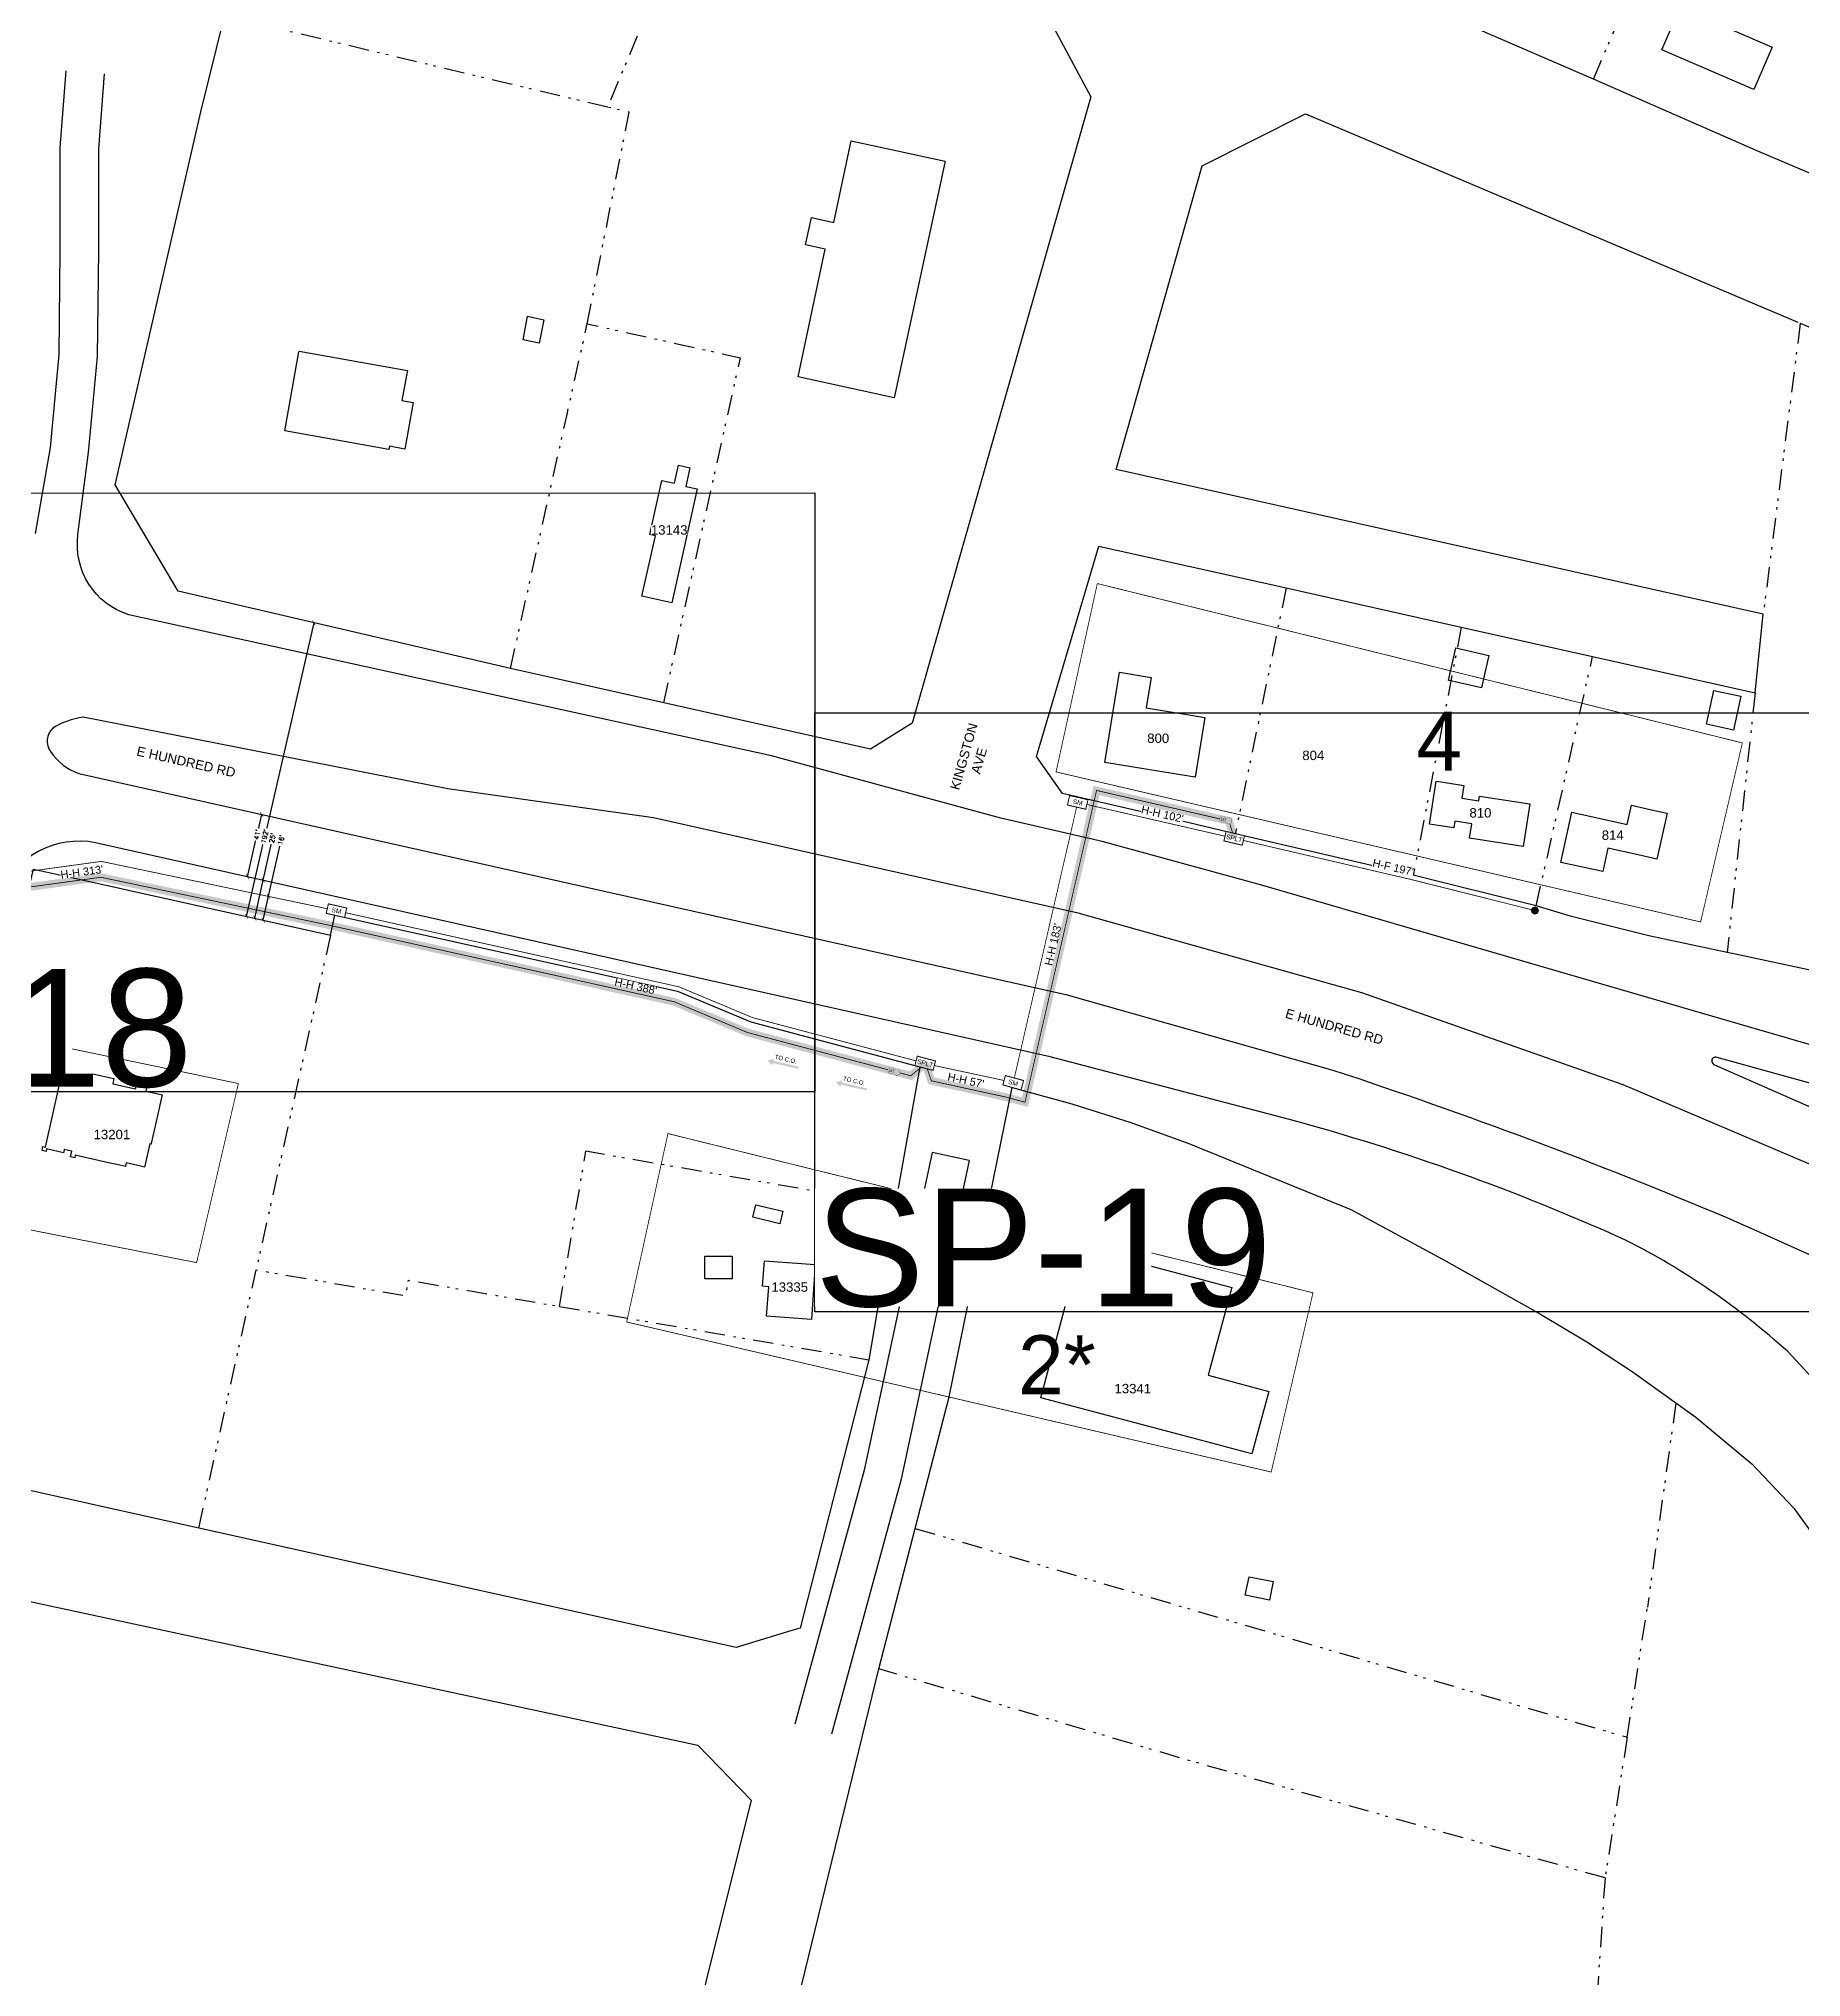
# Model space of a CAD drawing. Extents: x 11808739 to 11823423, y 3647988 to 3656247.
# Drawn here: x 11819265 to 11820388, y 3650832 to 3652067 of the extents above; entities that cross this region are included whole.
import ezdxf
from ezdxf.enums import TextEntityAlignment as Align
from ezdxf.lldxf.tags import DXFTag

# ---------------------------------------------------------------- set-up
doc = ezdxf.new("R2010")
doc.units = 0
doc.header["$MEASUREMENT"] = 0
doc.header["$XCLIPFRAME"] = 2
doc.set_wipeout_variables(frame=1)
doc.linetypes.add('PROPERTY', pattern=[31.302502, 12.967109, -5.580706, 1.571985, -4.030017, 1.571985, -5.5807])
doc.layers.get('DefPoints').update_dxf_attribs({"color": 1, "lineweight": 0})
doc.layers.add('1X4 Terminal Boundary', color=7, linetype='Continuous', lineweight=20, true_color=0x00853c)
for name, color, linetype in [('48 FOC', 30, '48'), ('ADDRESSES', 252, 'Continuous'), ('E_BUILDING', 8, 'Continuous'), ('E_CURB', 8, 'EOP'), ('E_ROW', 8, 'ROW'), ('P-CONDUIT_2', 4, 'CONDUIT'), ('P_CONDUIT', 1, 'CONDUIT'), ('PROPOSED_DIREC_BORE', 7, 'DIRECTBORE'), ('Road Names', 7, 'Continuous'), ('ROAD_DIMENSIONS', 7, 'Continuous'), ('TO C.O.', 7, 'Continuous'), ('VICINITY FOC', 104, 'Continuous')]:
    doc.layers.add(name, color=color, linetype=linetype)
doc.layers.add('E_PROPERTY LINE', color=8, linetype='PROPERTY', transparency=0.3)
doc.layers.add('EXISTING TELCO HANDHOLE', color=7, linetype='Continuous', true_color=0xcc5500)
doc.layers.add('NEW FIBER LOOP', color=7, linetype='Continuous', true_color=0x538135)
for name, color, linetype, lineweight in [('FLOWERPOTS', 30, 'Continuous', 18), ('PROP_HH', 104, 'Continuous', 0), ('VIEWPORT', 250, 'Continuous', 25), ('VIEWPORT - CALLOUTS', 1, 'Continuous', 0)]:
    doc.layers.add(name, color=color, linetype=linetype, lineweight=lineweight)
doc.layers.add('PORTGROUPINGS_1', color=1, linetype='Continuous', plot=False)
doc.styles.add('Arial', font='arial.ttf')
doc.styles.add('LOOP', font='arial.ttf')
doc.styles.add('ROMANS', font='romans.shx')
doc.styles.get("Standard").update_dxf_attribs({"font": 'arial.ttf'})
doc.styles.add('StyleArial', font='arial.ttf')
tags = doc.linetypes.add('48', pattern='A,0.718375,-0.132013,["48 CT",Standard,S=0.09234,R=0,X=0,Y=-0.045241],-0.527056,0.533798', length=1.911242).pattern_tags.tags
tags[6] = DXFTag(74, 10)
tags = doc.linetypes.add('CONDUIT', pattern='A,5.441269,-1.056917,["C",Arial,S=0.56119,R=0,X=0,Y=-0.280595],-1.62838', length=8.126566).pattern_tags.tags
tags[6] = DXFTag(74, 10)
doc.linetypes.add('DIRECTBORE', pattern='A,0.4,-0.16,["DB",Standard,S=0.12,R=0,X=0,Y=-0.06],-0.36', length=0.92)
tags = doc.linetypes.add('EOP', pattern='A,49.990109,-1.776071,["EOP",Arial,S=2.99974,R=0.081355,X=0,Y=-1.426368],-10.416452', length=62.182632).pattern_tags.tags
tags[6] = DXFTag(74, 10)
tags = doc.linetypes.add('ROW', pattern='A,25.130993,-3.694477,["R/W",Arial,S=5.36622,R=0,X=0,Y=-2.68311],-18.632906', length=47.458376).pattern_tags.tags
tags[6] = DXFTag(74, 10)
doc.dimstyles.new('DIM', dxfattribs={"dimscale": 0.025, "dimtxt": 3, "dimasz": 2.5, "dimexe": 0, "dimexo": 2.5, "dimgap": 0.306, "dimtad": 0, "dimdec": 0, "dimzin": 0, "dimdsep": 46, "dimtxsty": 'ROMANS', "dimblk": 'ARCHTICK', "dimcen": 0.09, "dimclrd": 256, "dimadec": 0, "dimazin": 0, "dimtfac": 1, "dimtdec": 0, "dimtofl": 0, "dimtmove": 0, "dimatfit": 3, "dimldrblk": 'ARCHTICK', "dimfxl": 1, "dimtfill": 1, "dimtolj": 1, "dimtzin": 0, "dimlwd": -1, "dimarcsym": 0})
picture_1 = doc.add_image_def('image1.png', size_in_pixel=(1270, 827))

# ---------------------------------------------------------------- blocks, each defined once
blk = doc.blocks.new('*U375')
at = {"color": 0, "linetype": 'ByBlock', "lineweight": -2}
blk.add_wipeout([(-6, 3.1), (-6, -3.1), (6, -3.1), (6, 3.1)], dxfattribs=at).dxf.layer = 'PROP_HH'
at = {"layer": 'PROP_HH', "color": 0, "linetype": 'ByBlock', "lineweight": -2, "const_width": 0.63}
blk.add_lwpolyline([(-6, 3.1), (6, 3.1), (6, -3.1), (-6, -3.1)], close=True, dxfattribs=at)
at = {"color": 0, "insert": (0, 0), "char_height": 3, "attachment_point": 5}
blk.add_mtext('SPLT', dxfattribs=at)
blk = doc.blocks.new('*U58')
at = {"true_color": 0xa020f0}
h = blk.add_hatch(color=200, dxfattribs=at)
h.dxf.hatch_style = 1
h.paths.add_polyline_path([(2.6, 0), (1.8, 1.8), (0, 2.6), (-1.8, 1.8), (-2.6, 0), (-1.8, -1.8), (0, -2.6), (1.8, -1.8)])
at = {"color": 18, "true_color": 0x000000, "const_width": 0.1}
blk.add_lwpolyline([(2.6, 0), (1.8, 1.8), (0, 2.6), (-1.8, 1.8), (-2.6, 0), (-1.8, -1.8), (0, -2.6), (1.8, -1.8)], close=True, dxfattribs=at)
blk = doc.blocks.new('*U374')
at = {"color": 0, "linetype": 'ByBlock', "lineweight": -2}
blk.add_wipeout([(-6, 3.1), (-6, -3.1), (6, -3.1), (6, 3.1)], dxfattribs=at).dxf.layer = 'PROP_HH'
at = {"layer": 'EXISTING TELCO HANDHOLE', "color": 0, "linetype": 'ByBlock', "lineweight": -2}
blk.add_line((0, 0), (0, 0), dxfattribs=at)
at = {"layer": 'PROP_HH', "color": 0, "linetype": 'ByBlock', "lineweight": -2, "const_width": 0.63}
blk.add_lwpolyline([(-6, 3.1), (6, 3.1), (6, -3.1), (-6, -3.1)], close=True, dxfattribs=at)
at = {"color": 0, "insert": (0, 0), "char_height": 3, "attachment_point": 5}
blk.add_mtext('SM', dxfattribs=at)
at = {"flags": 1}
blk.add_attdef('HH_TYPE', (-16, -9.7), '', height=5, dxfattribs=at)
blk = doc.blocks.new('*U54')
at = {"color": 4}
blk.add_wipeout([(0, 0), (0, 0.2), (0, 0.3), (-0.1, 0.5), (-0.1, 0.7), (-0.2, 0.8), (-0.3, 1), (-0.4, 1.1), (-0.5, 1.3), (-0.6, 1.4), (-0.7, 1.5), (-0.8, 1.6), (-1, 1.7), (-1.1, 1.8), (-1.3, 1.9), (-1.5, 1.9), (-1.6, 2), (-1.8, 2), (-2, 2), (-2.2, 2), (-2.3, 2), (-2.5, 1.9), (-2.7, 1.9), (-2.8, 1.8), (-3, 1.7), (-3.1, 1.6), (-3.3, 1.5), (-3.4, 1.4), (-3.5, 1.3), (-3.6, 1.1), (-3.7, 1), (-3.8, 0.8), (-3.9, 0.7), (-3.9, 0.5), (-4, 0.3), (-4, 0.2), (-4, 0), (-4, -0.2), (-4, -0.3), (-3.9, -0.5), (-3.9, -0.7), (-3.8, -0.8), (-3.7, -1), (-3.6, -1.1), (-3.5, -1.3), (-3.4, -1.4), (-3.3, -1.5), (-3.1, -1.6), (-3, -1.7), (-2.8, -1.8), (-2.7, -1.9), (-2.5, -1.9), (-2.3, -2), (-2.2, -2), (-2, -2), (-1.8, -2), (-1.6, -2), (-1.5, -1.9), (-1.3, -1.9), (-1.1, -1.8), (-1, -1.7), (-0.8, -1.6), (-0.7, -1.5), (-0.6, -1.4), (-0.5, -1.3), (-0.4, -1.1), (-0.3, -1), (-0.2, -0.8), (-0.1, -0.7), (-0.1, -0.5), (0, -0.3), (0, -0.2)], dxfattribs=at).dxf.layer = 'NEW FIBER LOOP'
at = {"layer": 'NEW FIBER LOOP', "color": 4, "linetype": 'Continuous', "const_width": 0.12, "flags": 128}
blk.add_lwpolyline([(-4, 0, 1), (0, 0, 1)], format="xyb", close=True, dxfattribs=at)
at = {"color": 4}
blk.add_wipeout([(4, 0), (4, 0.2), (4, 0.3), (3.9, 0.5), (3.9, 0.7), (3.8, 0.8), (3.7, 1), (3.6, 1.1), (3.5, 1.3), (3.4, 1.4), (3.3, 1.5), (3.1, 1.6), (3, 1.7), (2.8, 1.8), (2.7, 1.9), (2.5, 1.9), (2.3, 2), (2.2, 2), (2, 2), (1.8, 2), (1.7, 2), (1.5, 1.9), (1.3, 1.9), (1.2, 1.8), (1, 1.7), (0.9, 1.6), (0.7, 1.5), (0.6, 1.4), (0.5, 1.3), (0.4, 1.1), (0.3, 1), (0.2, 0.8), (0.1, 0.7), (0.1, 0.5), (0, 0.3), (0, 0.2), (0, 0), (0, -0.2), (0, -0.3), (0.1, -0.5), (0.1, -0.7), (0.2, -0.8), (0.3, -1), (0.4, -1.1), (0.5, -1.3), (0.6, -1.4), (0.7, -1.5), (0.9, -1.6), (1, -1.7), (1.2, -1.8), (1.3, -1.9), (1.5, -1.9), (1.7, -2), (1.8, -2), (2, -2), (2.2, -2), (2.3, -2), (2.5, -1.9), (2.7, -1.9), (2.8, -1.8), (3, -1.7), (3.1, -1.6), (3.3, -1.5), (3.4, -1.4), (3.5, -1.3), (3.6, -1.1), (3.7, -1), (3.8, -0.8), (3.9, -0.7), (3.9, -0.5), (4, -0.3), (4, -0.2)], dxfattribs=at).dxf.layer = 'NEW FIBER LOOP'
at = {"layer": 'NEW FIBER LOOP', "color": 4, "linetype": 'Continuous', "const_width": 0.12, "flags": 128}
blk.add_lwpolyline([(0, 0, 1), (4, 0, 1)], format="xyb", close=True, dxfattribs=at)
at = {"layer": 'NEW FIBER LOOP', "color": 4, "style": 'LOOP', "flags": 4}
blk.add_attdef('SLACK', text='', height=1.8, dxfattribs=at).set_placement((-2, 0), align=Align.MIDDLE_CENTER)
blk = doc.blocks.new('*U69')
at = {"layer": 'TO C.O.', "linetype": 'ByBlock', "lineweight": -2}
h = blk.add_hatch(color=0, dxfattribs=at)
h.dxf.hatch_style = 1
h.paths.add_polyline_path([(16.7, 2.2), (20.1, 0), (16.7, -2.3), (16.7, -0.8), (0, -0.7), (0, 0.7), (16.7, 0.7)])
at = {"layer": 'TO C.O.', "color": 0, "linetype": 'ByBlock', "lineweight": -2}
blk.add_attdef('MKRPOLE', text='', height=2.75, rotation=179.9854, dxfattribs=at).set_placement((9.1, -2.2), align=Align.CENTER)
blk = doc.blocks.new('_ARCHTICK')
at = {"color": 0, "linetype": 'ByBlock', "const_width": 0.15}
blk.add_lwpolyline([(-0.5, -0.5), (0.5, 0.5)], dxfattribs=at)
blk = doc.blocks.new('*D142')
at = {"layer": 'DefPoints', "color": 0, "ltscale": 0.01, "transparency": 16777216}
for p in [(11819407, 3651572.8), (11819407, 3651572.8), (11819398.1, 3651533)]:
    blk.add_point(p, dxfattribs=at)
at = {"layer": 'ROAD_DIMENSIONS', "ltscale": 0.01, "transparency": 16777216}
for p, q in [((11819407, 3651572.8), (11819404.9, 3651563.2)), ((11819398.1, 3651533), (11819403.4, 3651556.6))]:
    blk.add_line(p, q, dxfattribs=at)
at = {"layer": 'ROAD_DIMENSIONS', "ltscale": 0.01, "transparency": 16777216, "xscale": 2.500000006732392, "yscale": 2.500000006732392, "zscale": 2.500000006732392}
for p, rotation in [((11819407, 3651572.8), 77.37440618650386), ((11819398.1, 3651533), 257.3744061865038)]:
    blk.add_blockref('_ARCHTICK', p, dxfattribs=dict(at, rotation=rotation))
at = {"layer": 'ROAD_DIMENSIONS', "color": 0, "ltscale": 0.01, "transparency": 16777216, "insert": (11819404.2, 3651559.9), "char_height": 3, "attachment_point": 5, "rotation": 77.3744, "style": 'ROMANS', "bg_fill": 3, "box_fill_scale": 1.25, "bg_fill_color": 256, "bg_fill_true_color": 13158600, "bg_fill_transparency": 0}
blk.add_mtext("\\A1;41'", dxfattribs=at)
blk = doc.blocks.new('*D143')
at = {"layer": 'DefPoints', "color": 0, "ltscale": 0.01, "transparency": 16777216}
for p in [(11819440.3, 3651694.8), (11819440.7, 3651694.7), (11819397.7, 3651507.7)]:
    blk.add_point(p, dxfattribs=at)
at = {"layer": 'ROAD_DIMENSIONS', "ltscale": 0.01, "transparency": 16777216}
for p, q in [((11819440.3, 3651694.8), (11819410.1, 3651563.3)), ((11819397.3, 3651507.8), (11819408, 3651554.3))]:
    blk.add_line(p, q, dxfattribs=at)
at = {"layer": 'ROAD_DIMENSIONS', "ltscale": 0.01, "transparency": 16777216, "xscale": 2.500000006732392, "yscale": 2.500000006732392, "zscale": 2.500000006732392}
for p, rotation in [((11819440.3, 3651694.8), 77.05354548301332), ((11819397.3, 3651507.8), 257.0535454830133)]:
    blk.add_blockref('_ARCHTICK', p, dxfattribs=dict(at, rotation=rotation))
at = {"layer": 'ROAD_DIMENSIONS', "color": 0, "ltscale": 0.01, "transparency": 16777216, "insert": (11819409, 3651558.8), "char_height": 3, "attachment_point": 5, "rotation": 77.0535, "style": 'ROMANS', "bg_fill": 3, "box_fill_scale": 1.25, "bg_fill_color": 256, "bg_fill_true_color": 13158600, "bg_fill_transparency": 0}
blk.add_mtext("\\A1;192'", dxfattribs=at)
blk = doc.blocks.new('*D144')
at = {"layer": 'DefPoints', "color": 0, "ltscale": 0.01, "transparency": 16777216}
for p in [(11819407.9, 3651530.8), (11819402.6, 3651506.6), (11819402.7, 3651506.6)]:
    blk.add_point(p, dxfattribs=at)
at = {"layer": 'ROAD_DIMENSIONS', "ltscale": 0.01, "transparency": 16777216}
for p, q in [((11819408, 3651530.8), (11819413.2, 3651554.4)), ((11819402.7, 3651506.6), (11819408, 3651530.8))]:
    blk.add_line(p, q, dxfattribs=at)
at = {"layer": 'ROAD_DIMENSIONS', "ltscale": 0.01, "transparency": 16777216, "xscale": 2.500000006732392, "yscale": 2.500000006732392, "zscale": 2.500000006732392}
for p, rotation in [((11819408, 3651530.8), 77.59682469021399), ((11819402.7, 3651506.6), 257.596824690214)]:
    blk.add_blockref('_ARCHTICK', p, dxfattribs=dict(at, rotation=rotation))
at = {"layer": 'ROAD_DIMENSIONS', "color": 0, "ltscale": 0.01, "transparency": 16777216, "insert": (11819413.9, 3651557.7), "char_height": 3, "attachment_point": 5, "rotation": 77.5968, "style": 'ROMANS', "bg_fill": 3, "box_fill_scale": 1.25, "bg_fill_color": 256, "bg_fill_true_color": 13158600, "bg_fill_transparency": 0}
blk.add_mtext("\\A1;25'", dxfattribs=at)
blk = doc.blocks.new('*D145')
at = {"layer": 'DefPoints', "color": 0, "ltscale": 0.01, "transparency": 16777216}
for p in [(11819411.4, 3651520.6), (11819411.5, 3651520.5), (11819408.1, 3651505.4)]:
    blk.add_point(p, dxfattribs=at)
at = {"layer": 'ROAD_DIMENSIONS', "ltscale": 0.01, "transparency": 16777216}
for p, q in [((11819411.4, 3651520.6), (11819418.8, 3651553.4)), ((11819408, 3651505.4), (11819411.4, 3651520.6))]:
    blk.add_line(p, q, dxfattribs=at)
at = {"layer": 'ROAD_DIMENSIONS', "ltscale": 0.01, "transparency": 16777216, "xscale": 2.500000006732392, "yscale": 2.500000006732392, "zscale": 2.500000006732392}
for p, rotation in [((11819411.4, 3651520.6), 77.36837660021222), ((11819408, 3651505.4), 257.3683766002122)]:
    blk.add_blockref('_ARCHTICK', p, dxfattribs=dict(at, rotation=rotation))
at = {"layer": 'ROAD_DIMENSIONS', "color": 0, "ltscale": 0.01, "transparency": 16777216, "insert": (11819419.5, 3651556.5), "char_height": 3, "attachment_point": 5, "rotation": 77.3684, "style": 'ROMANS', "bg_fill": 3, "box_fill_scale": 1.25, "bg_fill_color": 256, "bg_fill_true_color": 13158600, "bg_fill_transparency": 0}
blk.add_mtext("\\A1;16'", dxfattribs=at)

msp = doc.modelspace()

# ---------------------------------------------------------------- linework, layer by layer
at = {"layer": '48 FOC', "ltscale": 25}
msp.add_lwpolyline([(11818474.5, 3651702.5, 0.5, 0.5, 0), (11818780.2, 3651632.3, 0.5, 0.5, 0), (11819139, 3651549.9, 0.5, 0.5, 0), (11819147.5, 3651558.2, 0.5, 0.5, 0), (11819151.1, 3651547.3, 0.5, 0.5, 0), (11819257.9, 3651526.3, 0.5, 0.5, 0), (11819304.6, 3651532.7, 0.5, 0.5, 0), (11819449.3, 3651502.3, 0.5, 0.5, 0), (11819669.8, 3651453.4, 0.5, 0.5, 0), (11819716.6, 3651433.8, 0.5, 0.5, 0), (11819820.7, 3651406.2, 0.5, 0.5, 0), (11819829.9, 3651414, 0, 0, 0)], format="xyseb", dxfattribs=at)
at = {"layer": 'E_BUILDING', "flags": 128}
for points in [[(11820357.9, 3652034.5), (11820299.1, 3652059.8), (11820315.5, 3652097.8), (11820339.8, 3652087.3), (11820335.1, 3652076.4), (11820369.5, 3652061.5), (11820357.9, 3652034.5)], [(11819748.8, 3651851.4), (11819766.1, 3651932.8), (11819753.6, 3651935.5), (11819757.3, 3651953), (11819771.5, 3651949.9), (11819782.7, 3652001.8), (11819842.6, 3651988.9), (11819810.1, 3651838.2), (11819748.8, 3651851.4)], [(11819586.8, 3651887.9), (11819583.9, 3651873), (11819573.6, 3651875), (11819576.5, 3651890.1), (11819586.8, 3651887.9)], [(11819499.3, 3651852.4), (11819496.4, 3651836.5), (11819503.6, 3651835.2), (11819498.2, 3651805.5), (11819488.4, 3651807.3), (11819488.1, 3651805.3), (11819421.8, 3651817.2), (11819430.8, 3651867.4), (11819430.9, 3651867.9), (11819499.9, 3651855.5), (11819499.3, 3651852.4)], [(11819684.6, 3651780.1), (11819668.3, 3651707.5), (11819649.3, 3651711.7), (11819658, 3651750.3), (11819654.3, 3651751.1), (11819662, 3651785.5), (11819670, 3651783.7), (11819672.6, 3651795.2), (11819679.9, 3651793.6), (11819677.2, 3651781.7), (11819684.6, 3651780.1), (11819684.6, 3651780.1)], [(11820188.9, 3651674), (11820188.1, 3651670.4), (11820184.3, 3651653.4), (11820168.3, 3651657), (11820164.8, 3651657.8), (11820163.3, 3651658.1), (11820167.9, 3651678.8), (11820168.8, 3651678.6), (11820188.9, 3651674)], [(11820008, 3651634.5), (11820001.8, 3651596.4), (11819997.9, 3651597), (11819944.2, 3651605.8), (11819953.6, 3651663.3), (11819973.9, 3651660), (11819970.7, 3651640.6), (11819997.9, 3651636.1), (11820008, 3651634.5)], [(11820344.9, 3651626.5), (11820327.6, 3651630.3), (11820332.3, 3651651.7), (11820349.5, 3651648), (11820344.9, 3651626.5)], [(11820159.9, 3651593.2), (11820173, 3651591.2), (11820171.7, 3651583), (11820182.6, 3651581.3), (11820183, 3651584.3), (11820215, 3651579.4), (11820210.8, 3651552.3), (11820176.6, 3651557.5), (11820178.1, 3651566.8), (11820167.2, 3651568.5), (11820166.6, 3651564.1), (11820156.6, 3651565.6), (11820151.2, 3651566.5), (11820155.3, 3651593.9), (11820159.9, 3651593.2)], [(11820292.7, 3651575.7), (11820301.5, 3651573.8), (11820302.6, 3651573.5), (11820296.3, 3651545), (11820296.1, 3651544.3), (11820284.2, 3651546.9), (11820264.8, 3651551.2), (11820261.5, 3651536.3), (11820234.9, 3651542.2), (11820241.9, 3651574.2), (11820277.1, 3651566.4), (11820279.8, 3651578.6), (11820292.7, 3651575.7)], [(11819280.8, 3651408.1), (11819298.7, 3651404.1), (11819299.5, 3651407.4), (11819312.8, 3651404.4), (11819312.1, 3651401.1), (11819326.7, 3651397.9), (11819327.4, 3651401.1), (11819333.9, 3651399.7), (11819333.2, 3651396.4), (11819343.6, 3651394.1), (11819342, 3651386.6), (11819341.7, 3651385.4), (11819340.9, 3651382), (11819340.9, 3651381.8), (11819336.7, 3651363), (11819336.6, 3651362.6), (11819335.7, 3651362.8), (11819332.4, 3651348), (11819330.9, 3651348.4), (11819320.6, 3651350.7), (11819320.5, 3651350), (11819320.2, 3651348.5), (11819315.8, 3651349.4), (11819309.5, 3651350.8), (11819288.3, 3651355.6), (11819287.9, 3651353.9), (11819285.3, 3651354.5), (11819286.1, 3651358.1), (11819285.9, 3651358.1), (11819283, 3651358.8), (11819281.2, 3651359.2), (11819280.9, 3651357.7), (11819280.8, 3651357.2), (11819270, 3651359.6), (11819269.7, 3651358), (11819267.1, 3651358.6), (11819267.7, 3651361.2), (11819269.3, 3651360.8), (11819278.2, 3651400.7), (11819278.6, 3651402.5), (11819280.5, 3651402), (11819280.9, 3651403.8), (11819281.6, 3651406.7), (11819281.6, 3651406.9), (11819278, 3651407.7), (11819278.6, 3651410.3), (11819281.2, 3651409.7), (11819280.8, 3651408.1)], [(11819721.8, 3651324.1), (11819739.2, 3651319.9), (11819737.3, 3651311.9), (11819719.9, 3651316.1), (11819721.8, 3651324.1)], [(11820048.7, 3651205.2), (11820038, 3651165.3), (11820006.1, 3651173.8), (11819903.5, 3651201.1), (11819929, 3651296.9), (11820006.1, 3651276.4), (11820025.1, 3651271.3), (11820010.2, 3651215.4), (11820048.7, 3651205.2)], [(11819689.5, 3651276.9), (11819689.5, 3651291.3), (11819706.9, 3651291.4), (11819706.9, 3651276.9), (11819689.5, 3651276.9)], [(11819757.3, 3651250.9), (11819728.7, 3651253), (11819730.1, 3651271.8), (11819726.2, 3651272.1), (11819727.4, 3651288.4), (11819759.8, 3651286), (11819757.3, 3651250.9)], [(11820036.3, 3651087.1), (11820051.5, 3651084), (11820049.1, 3651072.2), (11820033.8, 3651075.4), (11820036.3, 3651087.1)]]:
    msp.add_lwpolyline(points, close=True, dxfattribs=at)
at = {"layer": 'E_CURB', "transparency": 33554559, "flags": 128}
for points in [[(11821795.1, 3652507.7), (11821780.6, 3652423.5), (11821774, 3652393.1), (11821767.1, 3652328.5), (11821750.4, 3652230.8), (11821722.2, 3652128), (11821683.1, 3652029.7), (11821647.3, 3651959.5), (11821592.3, 3651878.8), (11821539.9, 3651809.8), (11821470.5, 3651740.1), (11821383.7, 3651665.6), (11821321.4, 3651622.6), (11821242.7, 3651578.9), (11821182.3, 3651548.8), (11821166.4, 3651541), (11821047.6, 3651479.7), (11820954.2, 3651432.9), (11820871.3, 3651399.9), (11820786.8, 3651376.3), (11820709.2, 3651364.3), (11820630.8, 3651361.4), (11820563.6, 3651364.5), (11820491.8, 3651376.1), (11820429.6, 3651391.5), (11820334.5, 3651417.9)], [(11819262.9, 3651751.7), (11819272.4, 3651806.5), (11819278, 3651865.7), (11819278.7, 3651932.2), (11819278.7, 3651997.6), (11819282.4, 3652046.4)], [(11819857.8, 3651352.3), (11819834.2, 3651357.4), (11819791, 3651155), (11819746.8, 3650993.1)], [(11819857.8, 3651352.3), (11819814.5, 3651149.3), (11819770.1, 3650986.8)]]:
    msp.add_lwpolyline(points, dxfattribs=at)
for points in [[(11820706.5, 3648836.8), (11820791.5, 3649139.9), (11820812.3, 3649221.9), (11820820.7, 3649281.6), (11820823.9, 3649322.3), (11820831.2, 3649413.5), (11820826.9, 3649505.6), (11820819.3, 3649572.1), (11820805.7, 3649633.5), (11820788.5, 3649696), (11820765.6, 3649765.6), (11820741.3, 3649822.1), (11820714.4, 3649880.6), (11820679.1, 3649957.1), (11820660.5, 3649999.3), (11820654.2, 3650013.6), (11820635.6, 3650057), (11820619.6, 3650109.1), (11820610.4, 3650142.2), (11820593.6, 3650232.9), (11820585.8, 3650368), (11820579.7, 3650510.8), (11820571.7, 3650722.3), (11820560.1, 3650891.6), (11820546.6, 3650960.4), (11820520.5, 3651030.8), (11820480.8, 3651105.2), (11820431.4, 3651174.4), (11820379.4, 3651230.5, 0.067146), (11820276, 3651301.6, 0.03957), (11820062, 3651378.4), (11819909.5, 3651418.4), (11819301.2, 3651554.7, 0.354648), (11819240.4, 3651522.2), (11819151.1, 3651123.1)], [(11820334.5, 3651417.9, 1.067702), (11820332.7, 3651413.3), (11820505.1, 3651337.3), (11820626, 3651274.3), (11820836.8, 3651143.5), (11821049.8, 3650984.1), (11821093.4, 3650944.6)]]:
    msp.add_lwpolyline(points, format="xyb", dxfattribs=at)
at = {"layer": 'E_PROPERTY LINE', "transparency": 33554610, "flags": 128}
for points in [[(11820255.7, 3652041.2), (11820317.9, 3652188.1)], [(11819614.5, 3651885.3), (11819641.2, 3652020.1), (11819627.5, 3652023.3), (11819691.2, 3652175.1)], [(11819627.5, 3652023.3), (11819383.4, 3652081.3)], [(11819565.6, 3651665.7), (11819601.6, 3651827.5), (11819614.5, 3651885.3), (11819712.1, 3651863.6)], [(11820387.4, 3651885.6), (11820363.8, 3651700.3)], [(11819663.2, 3651643.9), (11819712.1, 3651863.6)], [(11820059.8, 3651717), (11820027.4, 3651560.4)], [(11820171.4, 3651692), (11820140.8, 3651534.1)], [(11820219.1, 3651514.4), (11820255.1, 3651673.3)], [(11820358.6, 3651650.2), (11820340.8, 3651484.8)], [(11819450.9, 3651495.9), (11819403.5, 3651282.6)], [(11819596.8, 3651259.3), (11819613.6, 3651358.1)], [(11819810.6, 3651323.8), (11819613.6, 3651358.1)], [(11819367, 3651118.1), (11819403.5, 3651282.6), (11819498.9, 3651266.1), (11819500.6, 3651276), (11819596.8, 3651259.3)], [(11819596.8, 3651259.3), (11819793.9, 3651225.3)], [(11820308.1, 3651197.8), (11820290, 3651067.8)], [(11819823.5, 3651117.9), (11820277.1, 3650984.8)], [(11820277.1, 3650984.8), (11820290, 3651067.8)], [(11820263, 3650895.2), (11819997.9, 3650970), (11819800.3, 3651028.4)], [(11820277.1, 3650984.8), (11820263, 3650895.2)], [(11820263, 3650895.2), (11820256.4, 3650797.9)]]:
    msp.add_lwpolyline(points, dxfattribs=at)
at = {"layer": 'E_ROW', "ltscale": 0.75, "flags": 128}
for points in [[(11821694.2, 3652729.7), (11821698, 3652655.3), (11821699.1, 3652580.7), (11821697.7, 3652506.2), (11821693.6, 3652431.8), (11821687, 3652357.5), (11821670.9, 3652307.6), (11821663, 3652263), (11821652.8, 3652218.9), (11821640.3, 3652175.4), (11821625.5, 3652132.7), (11821608.4, 3652090.7), (11821589.2, 3652049.7), (11821567.8, 3652009.8), (11821544.3, 3651971.1), (11821518.8, 3651933.7), (11821491.4, 3651897.7), (11821462.1, 3651863.2), (11821431.1, 3651830.2), (11821398.3, 3651799), (11821363.9, 3651769.5), (11821328.1, 3651741.9), (11821290.8, 3651716.2), (11821252.2, 3651692.6), (11821212.4, 3651671), (11821142.1, 3651635.2), (11821051.1, 3651680.1), (11820959.4, 3651723.3), (11820866.9, 3651765), (11820774.9, 3651809.5), (11820720.3, 3651835.3), (11820683.9, 3651852.5), (11820483, 3651943), (11820445.4, 3651959.1), (11820360.4, 3651995.3), (11820255.7, 3652041.2), (11820108.2, 3652105.1), (11819997.9, 3652152.9), (11819947.9, 3652174.4), (11819802.4, 3652236.8), (11819790.3, 3652208.2), (11819525.3, 3652321.8), (11819494.9, 3652372.5), (11819514.8, 3652405.1), (11819536.4, 3652436.5), (11819559.6, 3652466.8), (11819584.4, 3652495.9), (11819610.6, 3652523.5), (11819638.3, 3652549.8), (11819670.8, 3652579), (11819701.7, 3652609.9), (11819731.1, 3652642.2), (11819758.9, 3652675.9), (11819784.9, 3652711), (11819809.2, 3652747.3), (11819831.6, 3652784.8), (11819852.2, 3652823.4), (11819867.5, 3652865.2), (11819881.1, 3652907.7), (11819890.9, 3652935.6), (11819899.7, 3652963.8), (11819997.9, 3653300.8)], [(11819353.9, 3651714.9), (11819313.7, 3651782.8), (11819368.3, 3652020.3), (11819383.4, 3652081.3), (11819415.3, 3652209.8), (11819433.1, 3652274.2), (11819458.5, 3652292.6), (11819696.3, 3652187.1), (11819691.2, 3652175.1), (11819770.6, 3652141.7), (11819907, 3652082.9), (11819935.3, 3652029.9), (11819821.6, 3651630.9), (11819795, 3651614.4), (11819663.2, 3651643.9), (11819565.6, 3651665.7)], [(11820387.4, 3651885.6), (11820949.3, 3651648), (11820928.9, 3651608.3), (11821009.3, 3651571.9), (11820974.1, 3651549.5), (11820937.6, 3651529.2), (11820900, 3651511), (11820861.5, 3651494.9), (11820822.1, 3651481.1), (11820782, 3651469.5), (11820741.3, 3651460.2), (11820700.2, 3651453.3), (11820658.7, 3651448.7), (11820617, 3651446.4), (11820575.3, 3651446.5), (11820533.6, 3651449), (11820492.2, 3651453.9), (11820451, 3651461.1), (11820345, 3651483.9), (11820340.8, 3651484.8), (11820291, 3651495.4), (11820241.6, 3651507.6), (11820219.1, 3651514.4), (11820140.8, 3651534.1), (11820027.4, 3651560.4), (11819998, 3651567.3), (11819917.4, 3651586), (11819900.8, 3651609.7), (11819940.5, 3651743.7), (11820059.8, 3651717), (11820171.4, 3651692), (11820255.1, 3651673.3), (11820358.6, 3651650.2), (11820363.8, 3651700.3), (11819951.4, 3651792.5), (11820006.4, 3651985.9), (11820072.1, 3652019), (11820385.8, 3651886.3)], [(11817972.3, 3651837.7), (11818171.1, 3651794.1), (11818167.9, 3651780), (11818781.8, 3651639.1), (11819143.8, 3651556), (11819065.1, 3651180.2), (11818697.9, 3651261.9), (11818681.7, 3651189.1), (11819077.2, 3651104.2), (11819078.5, 3651110.1), (11819685, 3650979.7), (11819719, 3650944.7), (11819603.3, 3650481.9), (11819594.8, 3650447.8), (11819593.6, 3650442.9), (11819591.6, 3650438.2), (11819588.8, 3650434), (11819585.3, 3650430.3), (11819581.2, 3650427.2), (11819576.7, 3650424.9), (11819571.9, 3650423.3), (11819566.8, 3650422.6), (11819561.7, 3650422.8), (11819556.8, 3650423.9), (11819521.4, 3650431), (11819485.7, 3650435.7), (11819449.7, 3650438), (11819413.7, 3650437.9), (11819377.8, 3650435.3), (11819339.5, 3650430), (11819260.8, 3650415.9), (11819140.9, 3650394.4), (11818893, 3650350.8), (11818772.7, 3650329.6), (11818721.5, 3650321.8), (11818670, 3650316.4), (11818618.3, 3650313.3), (11818584.3, 3650311.3), (11818557.3, 3650311.3), (11818528.9, 3650311.3), (11818485.6, 3650314.6), (11818449, 3650316.8), (11818385.7, 3650324.6), (11818336.6, 3650333.1), (11818286.4, 3650343.5), (11818236.6, 3650355.2), (11818228.3, 3650357.2), (11818168.1, 3650372.2), (11818108.4, 3650388.9), (11818081, 3650395.5), (11818053.1, 3650400.4), (11818025, 3650403.6), (11818004.3, 3650405.1), (11817971.1, 3650406), (11817938, 3650405), (11817904.9, 3650402.1), (11817872.1, 3650397.3), (11817839.6, 3650390.6), (11817807.6, 3650382), (11817788.4, 3650376), (11817711.4, 3650348.8), (11817612.6, 3650313.8), (11817556.4, 3650294.3), (11817528.8, 3650286.2), (11817500.6, 3650280.6), (11817471.5, 3650277.5), (11817442.3, 3650276.9), (11817413.1, 3650278.8), (11817384.2, 3650283.3), (11817355.8, 3650290.3), (11817346.9, 3650292.9), (11817265, 3650320.8), (11817177.5, 3650350.6), (11817088.9, 3650380.8), (11817018, 3650404.8), (11817011.9, 3650408), (11817006.4, 3650412.1), (11817001.7, 3650417.2), (11816997.8, 3650422.9), (11816995, 3650429.2), (11816993.3, 3650435.9), (11816992.8, 3650442.8), (11816993.4, 3650449.6), (11817007.3, 3650499.7), (11817017.6, 3650534.7), (11817025.5, 3650570.3), (11817031, 3650606.4), (11817034, 3650642.8)], [(11819565.6, 3651665.7), (11819353.9, 3651714.9)], [(11819181, 3651174.7), (11819259.6, 3651528.9), (11819261.6, 3651537.9), (11819279.3, 3651534), (11819450.9, 3651495.9), (11819453.7, 3651508.5), (11819672, 3651460.1), (11819718.8, 3651440.5), (11819826.4, 3651412), (11819810.6, 3651323.8), (11819793.9, 3651225.3), (11819750.1, 3651054.4), (11819744.8, 3651052.8), (11819709.3, 3651042), (11819367, 3651118.1)], [(11818149.8, 3650104.6), (11818149.9, 3650105.8), (11818152.4, 3650142.8), (11818156.4, 3650179.8), (11818162.2, 3650218), (11818169.6, 3650255.9), (11818178.7, 3650293.5), (11818180.6, 3650297.3), (11818183.2, 3650300.8), (11818186.3, 3650303.8), (11818189.8, 3650306.3), (11818193.6, 3650308.2), (11818197.7, 3650309.4), (11818202, 3650310), (11818206.3, 3650309.9), (11818210.5, 3650309.1), (11818258.1, 3650298.2), (11818306.1, 3650289.3), (11818326.7, 3650285.1), (11818379, 3650277.5), (11818430.4, 3650271.3), (11818469.6, 3650267), (11818508.8, 3650264.2), (11818548.2, 3650262.7), (11818588.4, 3650262.5), (11818628.7, 3650263.7), (11818668.8, 3650266.1), (11818707.3, 3650269.7), (11818745.7, 3650274.6), (11818783.9, 3650280.7), (11818904.1, 3650303.1), (11819022.8, 3650325.3), (11819139.8, 3650347.3), (11819344.8, 3650383.4), (11819377.5, 3650387.5), (11819410.4, 3650389.5), (11819443.3, 3650389.4), (11819476.2, 3650387.3), (11819508.9, 3650383.1), (11819541.2, 3650376.8), (11819545.5, 3650376.5), (11819549.7, 3650375.4), (11819553.6, 3650373.7), (11819557.2, 3650371.3), (11819560.3, 3650368.4), (11819562.9, 3650365), (11819564.9, 3650361.1), (11819566.2, 3650357), (11819566.7, 3650352.8), (11819566.6, 3650348.5), (11819565.7, 3650344.3), (11819626.2, 3650327.9), (11819635.8, 3650365.8), (11819652, 3650430), (11819740.6, 3650783.8), (11819800.3, 3651028.4), (11819823.5, 3651117.9), (11819845, 3651201.6), (11819885.3, 3651398.8), (11819923.3, 3651388.4), (11819960.8, 3651376.5), (11819997.9, 3651363.1), (11820101, 3651321.1), (11820161.7, 3651288.2), (11820221.9, 3651254.4), (11820251.4, 3651236.7), (11820280.2, 3651217.9), (11820308.1, 3651197.8), (11820320.8, 3651188.7), (11820356.6, 3651159.1), (11820383.3, 3651130.8), (11820403.6, 3651102.6), (11820419.9, 3651073.3), (11820438.7, 3651033.9), (11820455.8, 3650993.7), (11820471.3, 3650952.9), (11820483.3, 3650911.8), (11820490.6, 3650869.9), (11820493.8, 3650827.8), (11820496.9, 3650745.6), (11820501.6, 3650663.4), (11820503.6, 3650611.2), (11820506.9, 3650502.1), (11820512.6, 3650393.1), (11820513.3, 3650377.2), (11820514.5, 3650350.9), (11820516.2, 3650294.3), (11820519.7, 3650237.8), (11820525.1, 3650181.4), (11820531, 3650140.8), (11820537.8, 3650108.4), (11820545.3, 3650083.1), (11820571.9, 3650003.3), (11820690.7, 3649741.4), (11820706.7, 3649701.4), (11820720.3, 3649660.5), (11820731.4, 3649618.8), (11820740, 3649576.5), (11820746.1, 3649533.9), (11820749.6, 3649490.9), (11820750.6, 3649447.8), (11820749.8, 3649397.9), (11820746.6, 3649348.1), (11820741, 3649298.6), (11820733.2, 3649249.3), (11820722.9, 3649200.5), (11820710.4, 3649152.3), (11820695.6, 3649104.6), (11820590.3, 3648799.3), (11820519, 3648603.9)]]:
    msp.add_lwpolyline(points, dxfattribs=at)
msp.add_lwpolyline([(11819367, 3651118.1), (11819192.4, 3651156.8, -0.414214), (11819181, 3651174.7)], format="xyb", dxfattribs=at)
at = {"layer": 'P_CONDUIT', "ltscale": 3, "const_width": 0.5, "flags": 128}
for points in [[(11820026.7, 3651557.5), (11819927, 3651580.4)], [(11819147.5, 3651558.2), (11819258.2, 3651536.4), (11819258.2, 3651536.4), (11819304.9, 3651542.8), (11819451.5, 3651512.1), (11819454.7, 3651511.4)], [(11820218.3, 3651511.5), (11820140.1, 3651531.1), (11820026.7, 3651557.5)], [(11819454.7, 3651511.4), (11819672.9, 3651462.9), (11819719.8, 3651443.3), (11819829.8, 3651414.2)], [(11819829.9, 3651414), (11819883, 3651402.6), (11819885.9, 3651401.8)]]:
    msp.add_lwpolyline(points, dxfattribs=at)
at = {"layer": 'VIEWPORT', "ltscale": 0.01}
msp.add_lwpolyline([(11819071.7, 3651777.4), (11819759.4, 3651777.5), (11819759.5, 3651396), (11819071.8, 3651395.9)], close=True, dxfattribs=at)

# ---------------------------------------------------------------- block references
at = {"layer": 'FLOWERPOTS', "xscale": 0.9999624720780225, "yscale": 0.9999624720780225, "zscale": 0.9999624720780225}
msp.add_blockref('*U58', (11820218.3, 3651511.5), dxfattribs=at)
at = {"layer": 'TO C.O.', "rotation": 167.0675842410913}
for p in [(11819749.1, 3651411.3), (11819792.6, 3651397.5)]:
    msp.add_blockref('*U69', p, dxfattribs=at).add_auto_attribs({'MKRPOLE': 'TO C.O.'})

# ---------------------------------------------------------------- texts
at = {"layer": 'PORTGROUPINGS_1', "char_height": 37.5, "attachment_point": 5}
for s, insert in [('4', (11820157.3, 3651619.4)), ('4\\P2*', (11819913.7, 3651253.4))]:
    msp.add_mtext(s, dxfattribs=dict(at, insert=insert))

# ---------------------------------------------------------------- pictures from other files: only their frames are drawn
at = {"layer": 'VICINITY FOC'}
image = msp.add_image(picture_1, insert=(11810740.9, 3647987.7), size_in_units=(12682.3, 8259.2), dxfattribs=at)
image.set_boundary_path([(-0.5, -0.5), (1269.5, -0.5), (1269.5, 826.5), (-0.5, 826.5), (-0.5, -0.5)])
image.dxf.flags = 255

# ---------------------------------------------------------------- next in the draw order: texts
at = {"layer": 'ADDRESSES', "char_height": 6, "attachment_point": 5, "bg_fill": 3, "box_fill_scale": 1, "bg_fill_color": 256, "bg_fill_transparency": 0}
for s, insert, rotation in [('800', (11819978.3, 3651621.2), 0), ('804', (11820077.1, 3651610.3), 360), ('810', (11820183.6, 3651573.7), 0), ('814', (11820267.9, 3651559.5), 0), ('13201', (11819311.6, 3651368.8), 360), ('13335', (11819743.5, 3651271.6), 360), ('13341', (11819962.1, 3651206.9), 0)]:
    msp.add_mtext(s, dxfattribs=dict(at, insert=insert, rotation=rotation))

# ---------------------------------------------------------------- next in the draw order: linework, layer by layer
at = {"layer": '1X4 Terminal Boundary', "ltscale": 0.01, "const_width": 0.5}
for points in [[(11819939.5, 3651719.8), (11819913.2, 3651599.8), (11820323.9, 3651504.2), (11820350.5, 3651618.3), (11819939.5, 3651719.8)], [(11818876.8, 3651508.6), (11818850.5, 3651388.5), (11819365.6, 3651287.2), (11819392.2, 3651401.3), (11818876.8, 3651508.6)], [(11819665.9, 3651369.4), (11819639.6, 3651249.4), (11820050.3, 3651153.8), (11820076.9, 3651268), (11819665.9, 3651369.4)]]:
    msp.add_lwpolyline(points, dxfattribs=at)
at = {"layer": 'E_CURB', "transparency": 33554559, "flags": 128}
for points in [[(11821772.3, 3652511.6), (11821757.8, 3652427.9), (11821751.1, 3652396.8), (11821744.1, 3652331.7), (11821727.8, 3652235.8), (11821700.2, 3652135.3), (11821662, 3652039.3), (11821627.4, 3651971.3), (11821573.5, 3651892.3), (11821522.4, 3651825), (11821454.7, 3651757), (11821369.5, 3651683.9), (11821309.1, 3651642.3), (11821231.9, 3651599.4), (11821172.1, 3651569.5), (11821156, 3651561.7), (11821037.1, 3651500.3), (11820944.7, 3651454.1), (11820863.9, 3651421.9), (11820781.9, 3651399), (11820707, 3651387.4), (11820630.9, 3651384.5), (11820566, 3651387.5), (11820496.5, 3651398.8), (11820435.6, 3651413.8), (11820336.2, 3651442.8), (11820043.5, 3651527.9), (11819942.6, 3651555.5), (11819878, 3651570.4), (11819731.9, 3651610), (11819322.5, 3651699.8, -0.365565), (11819290, 3651751.1), (11819296.7, 3651803.3), (11819302.5, 3651864.4), (11819303.3, 3651932.1), (11819303.3, 3651996.7), (11819306.9, 3652044.5)], [(11821071.8, 3650920.7), (11821029.3, 3650959.2), (11820818.6, 3651116.9), (11820610.1, 3651246.3), (11820491.1, 3651308.3), (11820274.6, 3651400.4), (11820108.1, 3651459), (11819927.3, 3651509.9), (11819656.7, 3651570.5), (11819525.6, 3651589), (11819293.4, 3651634.6, 0.110338), (11819273.9, 3651627.6, 0.372726), (11819272.4, 3651612.8, 0.156965), (11819290.6, 3651598.8), (11819919.5, 3651458), (11820089.5, 3651409.9, -0.019625), (11820340.6, 3651315.9, -0.017294), (11820610.3, 3651186), (11820864.4, 3651020.8), (11821053, 3650866)]]:
    msp.add_lwpolyline(points, format="xyb", dxfattribs=at)
at = {"layer": 'VIEWPORT', "ltscale": 0.01}
msp.add_lwpolyline([(11819759.4, 3651637.4), (11820447.1, 3651637.5), (11820447.2, 3651255.9), (11819759.5, 3651255.9)], close=True, dxfattribs=at)

# ---------------------------------------------------------------- next in the draw order: block references
at = {"layer": 'NEW FIBER LOOP', "color": 3}
ref = msp.add_blockref('*U54', (11819809.8, 3651409.1), dxfattribs=dict(at, rotation=344.725349885281))
ref.add_attrib('SLACK', "15'", dxfattribs={"color": 4, "height": 1.8, "rotation": 344.7253, "style": 'LOOP'}).set_placement((11819807.8, 3651409.6), align=Align.MIDDLE_CENTER)
at = {"layer": 'PROP_HH', "xscale": 0.9986391288485396, "yscale": 0.9986391288485396, "zscale": 0.9986391288485396, "rotation": 347.071712903728}
msp.add_blockref('*U374', (11819454.7, 3651511.4), dxfattribs=at)

# ---------------------------------------------------------------- next in the draw order: texts
at = {"color": 8, "insert": (11819666.7, 3651753.9), "char_height": 6, "attachment_point": 5, "rotation": 0, "bg_fill": 3, "box_fill_scale": 1, "bg_fill_color": 256, "bg_fill_transparency": 0}
msp.add_mtext('13143', dxfattribs=at)
at = {"layer": 'PROPOSED_DIREC_BORE', "ltscale": 0.01, "char_height": 5, "attachment_point": 1, "bg_fill": 3, "box_fill_scale": 1, "bg_fill_color": 256, "bg_fill_transparency": 0}
for s, insert, rotation in [("H-F 197'", (11820115.6, 3651544.5), 346.9038), ("H-H 313'", (11819278.6, 3651536.7), 7.8365), ("H-H 183'", (11819905.8, 3651477.1), 76.9038), ("H-H 388'", (11819632.6, 3651468.7), 347.4796), ("H-H 57'", (11819844.8, 3651408.3), 347.7992)]:
    msp.add_mtext(s, dxfattribs=dict(at, insert=insert, rotation=rotation))
at = {"layer": 'Road Names', "char_height": 6, "attachment_point": 5, "style": 'Arial', "bg_fill": 3, "box_fill_scale": 1, "bg_fill_color": 256, "bg_fill_transparency": 0}
for s, insert, rotation in [('KINGSTON \\PAVE', (11819859.3, 3651608.3), 74.0853), ('E HUNDRED RD', (11819358.9, 3651606.2), 347.3698), ('E HUNDRED RD', (11820090.5, 3651437.5), 344.2824), ('KINGSTON AVE', (11819833.8, 3651291.3), 78.428)]:
    msp.add_mtext(s, dxfattribs=dict(at, insert=insert, rotation=rotation))

# ---------------------------------------------------------------- next in the draw order: dimensions: what is measured, and where the dimension line sits
at = {"layer": 'ROAD_DIMENSIONS', "ltscale": 0.01}
dim = msp.add_linear_dim(base=(11819407, 3651572.8), p1=(11819398.1, 3651533), p2=(11819407, 3651572.8), angle=77.3744, text="41'", dimstyle='DIM', override={"dimscale": 1, "dimtxt": 3, "dimasz": 2.5, "dimpost": "'\\X", "dimse1": 1, "dimse2": 1}, dxfattribs=at)
dim.commit()
dim.dimension.update_dxf_attribs({"geometry": '*D142', "text_midpoint": (11819404.2, 3651559.9), "dimtype": 161})

# ---------------------------------------------------------------- next in the draw order: linework, layer by layer
at = {"layer": '48 FOC', "ltscale": 25}
msp.add_lwpolyline([(11819829.9, 3651414, 0.5, 0.5, 0), (11819833.8, 3651403, 0.5, 0.5, 0), (11819880.7, 3651392.8, 0.5, 0.5, 0), (11819893.4, 3651389.4, 0.5, 0.5, 0), (11819939, 3651588, 0.5, 0.5, 0), (11820019.2, 3651569.5, 0.5, 0.5, 0), (11820023.4, 3651568.6, 0.5, 0.5, 0), (11820026.7, 3651557.5, 0, 0, 0)], format="xyseb", dxfattribs=at)
at = {"layer": 'P-CONDUIT_2', "color": 1, "ltscale": 3, "const_width": 0.5, "flags": 128}
msp.add_lwpolyline([(11819885.9, 3651401.8), (11819927, 3651580.4)], dxfattribs=at)

# ---------------------------------------------------------------- next in the draw order: texts
at = {"layer": 'VIEWPORT - CALLOUTS', "ltscale": 0.01, "insert": (11819759.5, 3651296.3), "char_height": 75, "width": 214.444, "attachment_point": 4, "style": 'StyleArial', "bg_fill": 3, "box_fill_scale": 1, "bg_fill_color": 256, "bg_fill_transparency": 0}
msp.add_mtext('SP-19', dxfattribs=at)

# ---------------------------------------------------------------- next in the draw order: dimensions: what is measured, and where the dimension line sits
at = {"layer": 'ROAD_DIMENSIONS', "ltscale": 0.01}
dim = msp.add_linear_dim(base=(11819440.3, 3651694.8), p1=(11819397.7, 3651507.7), p2=(11819440.7, 3651694.7), angle=77.0535, text="192'", dimstyle='DIM', override={"dimscale": 1, "dimtxt": 3, "dimasz": 2.5, "dimpost": "'\\X", "dimse1": 1, "dimse2": 1}, dxfattribs=at)
dim.commit()
dim.dimension.update_dxf_attribs({"geometry": '*D143', "text_midpoint": (11819409, 3651558.8), "dimtype": 161})

# ---------------------------------------------------------------- next in the draw order: block references
at = {"layer": 'NEW FIBER LOOP', "color": 3}
ref = msp.add_blockref('*U54', (11820021.3, 3651569.1), dxfattribs=dict(at, rotation=346.3224911860327))
ref.add_attrib('SLACK', "15'", dxfattribs={"color": 4, "height": 1.8, "rotation": 346.3225, "style": 'LOOP'}).set_placement((11820019.4, 3651569.5), align=Align.MIDDLE_CENTER)
at = {"layer": 'PROP_HH'}
for name, p, xscale, yscale, zscale, rotation in [('*U374', (11819927, 3651580.4), 0.9986391288485396, 0.9986391288485396, 0.9986391288485396, 346.9038425503572), ('*U375', (11819829.8, 3651414.2), 0.9986391288485394, 0.9986391288485394, 0.9986391288485394, 345.171205895018), ('*U374', (11819885.9, 3651401.8), 0.9986391288485396, 0.9986391288485396, 0.9986391288485396, 344.6713725438526)]:
    msp.add_blockref(name, p, dxfattribs=dict(at, xscale=xscale, yscale=yscale, zscale=zscale, rotation=rotation))

# ---------------------------------------------------------------- next in the draw order: texts
at = {"layer": 'PROPOSED_DIREC_BORE', "ltscale": 0.01, "insert": (11819968.2, 3651578.5), "char_height": 5, "attachment_point": 1, "rotation": 346.9038, "bg_fill": 3, "box_fill_scale": 1, "bg_fill_color": 256, "bg_fill_transparency": 0}
msp.add_mtext("H-H 102'", dxfattribs=at)

# ---------------------------------------------------------------- next in the draw order: dimensions: what is measured, and where the dimension line sits
at = {"layer": 'ROAD_DIMENSIONS', "ltscale": 0.01}
dim = msp.add_linear_dim(base=(11819402.7, 3651506.6), p1=(11819407.9, 3651530.8), p2=(11819402.6, 3651506.6), angle=257.5968, text="25'", dimstyle='DIM', override={"dimscale": 1, "dimtxt": 3, "dimasz": 2.5, "dimpost": "'\\X", "dimse1": 1, "dimse2": 1}, dxfattribs=at)
dim.commit()
dim.dimension.update_dxf_attribs({"geometry": '*D144', "text_midpoint": (11819413.9, 3651557.7), "dimtype": 161})

# ---------------------------------------------------------------- next in the draw order: block references
at = {"layer": 'PROP_HH', "xscale": 0.9986391288485396, "yscale": 0.9986391288485396, "zscale": 0.9986391288485396, "rotation": 346.9038425503572}
msp.add_blockref('*U375', (11820026.7, 3651557.5), dxfattribs=at)

# ---------------------------------------------------------------- next in the draw order: dimensions: what is measured, and where the dimension line sits
at = {"layer": 'ROAD_DIMENSIONS', "ltscale": 0.01}
dim = msp.add_linear_dim(base=(11819411.4, 3651520.6), p1=(11819408.1, 3651505.4), p2=(11819411.5, 3651520.5), angle=77.3684, text="16'", dimstyle='DIM', override={"dimscale": 1, "dimtxt": 3, "dimasz": 2.5, "dimpost": "'\\X", "dimse1": 1, "dimse2": 1}, dxfattribs=at)
dim.commit()
dim.dimension.update_dxf_attribs({"geometry": '*D145', "text_midpoint": (11819419.5, 3651556.5), "dimtype": 161})

# ---------------------------------------------------------------- next in the draw order: linework, layer by layer
at = {"layer": 'VICINITY FOC', "ltscale": 25, "const_width": 5}
for points in [[(11818474.5, 3651702.5), (11818780.2, 3651632.3), (11819139, 3651549.9), (11819147.5, 3651558.2), (11819151.1, 3651547.3), (11819257.9, 3651526.3), (11819304.6, 3651532.7), (11819449.3, 3651502.3), (11819669.8, 3651453.4), (11819716.6, 3651433.8), (11819820.7, 3651406.2), (11819829.9, 3651414)], [(11819829.9, 3651414), (11819833.8, 3651403), (11819880.7, 3651392.8), (11819893.4, 3651389.4), (11819939, 3651588), (11820019.2, 3651569.5), (11820023.4, 3651568.6), (11820026.7, 3651557.5)]]:
    msp.add_lwpolyline(points, dxfattribs=at)

# ---------------------------------------------------------------- next in the draw order: texts
at = {"layer": 'VIEWPORT - CALLOUTS', "ltscale": 0.01, "insert": (11819071.8, 3651436.3), "char_height": 75, "width": 214.444, "attachment_point": 4, "style": 'StyleArial', "bg_fill": 3, "box_fill_scale": 1, "bg_fill_color": 256, "bg_fill_transparency": 0}
msp.add_mtext('SP-18', dxfattribs=at)

doc.saveas('drawing.dxf')
